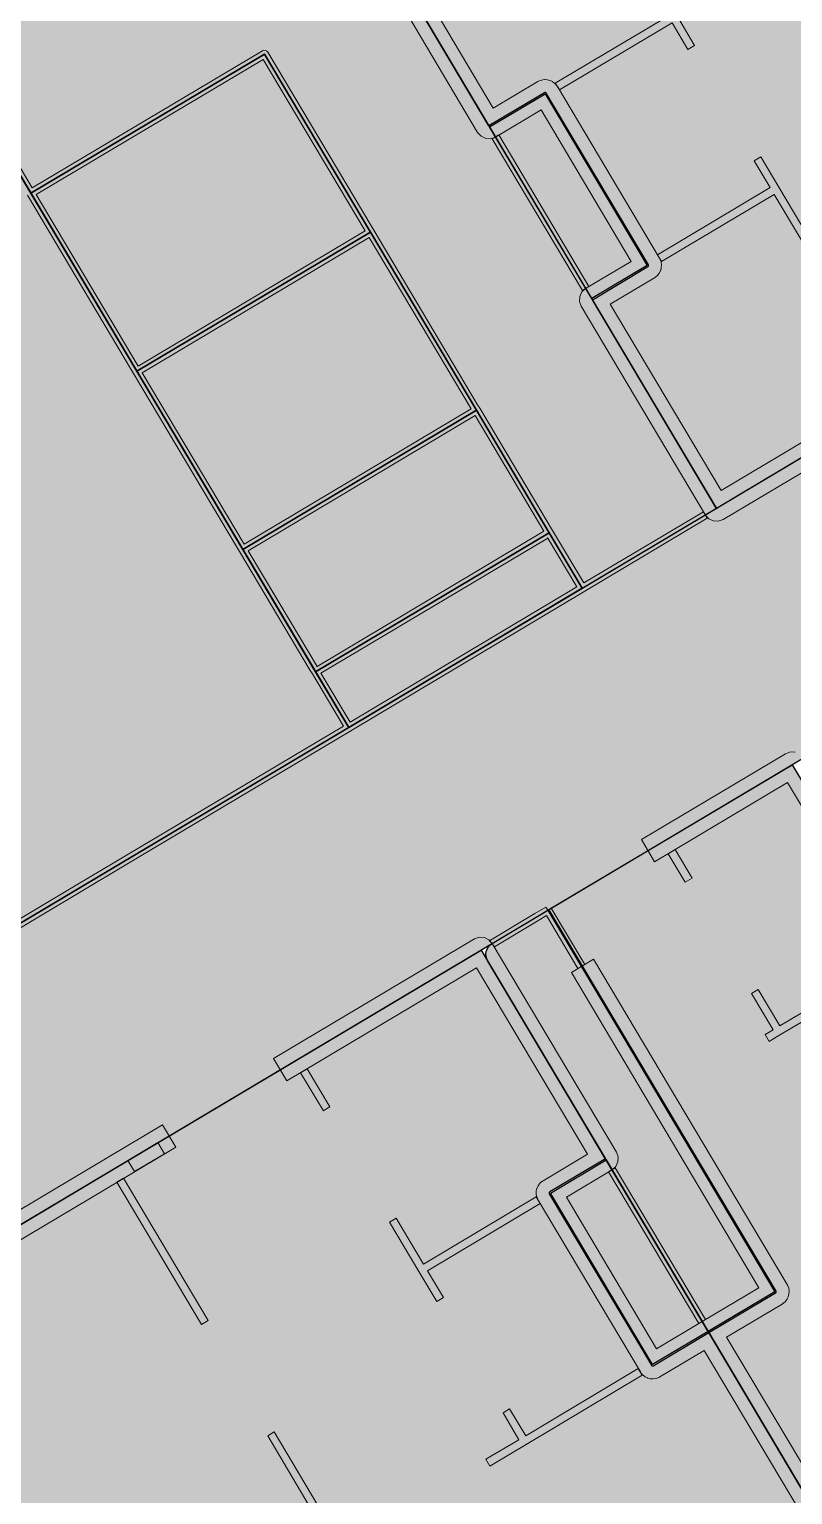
# Model space of a CAD drawing. Header units: millimetres. Extents: x 0 to 312583, y -208103 to 25097.
# Drawn here: x 103178 to 109076, y -86336 to -75022 of the extents above; entities that cross this region are included whole.
import ezdxf

# ---------------------------------------------------------------- set-up
doc = ezdxf.new("R2010")
doc.units = ezdxf.units.MM
doc.linetypes.add('Solid', pattern=[0])
for name, color, linetype, lineweight in [('Inner Walls', 5, 'Solid', 0), ('One-Bedroom Apartment', 151, 'Solid', 25), ('Room Objects', 47, 'Solid', 15), ('Room Walls', 47, 'Solid', 35), ('Service Area', 252, 'Solid', 25), ('Studio Apartment', 151, 'Solid', 25)]:
    doc.layers.add(name, color=color, linetype=linetype, lineweight=lineweight)

msp = doc.modelspace()

# ---------------------------------------------------------------- hatches: boundary and pattern name
at = {"layer": 'One-Bedroom Apartment', "linetype": 'Solid', "lineweight": 25}
for points in [[(104980, -72831), (107821, -71140), (110662, -69448), (114169, -75339), (114168, -75339), (111328, -77030), (108487, -78721), (107528, -77110), (107957, -76854), (107959, -76853), (107960, -76852), (107961, -76850), (107962, -76848), (107962, -76846), (107962, -76844), (107962, -76842), (107961, -76841), (107172, -75515), (107171, -75514), (107169, -75513), (107167, -75512), (107166, -75511), (107164, -75511), (107162, -75511), (107160, -75511), (107158, -75512), (106728, -75768)], [(100988, -85514), (103828, -83823), (106669, -82131), (107629, -83742), (107199, -83998), (107197, -83999), (107196, -84001), (107195, -84003), (107194, -84004), (107194, -84006), (107194, -84008), (107195, -84010), (107195, -84012), (107984, -85337), (107986, -85339), (107987, -85340), (107989, -85341), (107991, -85342), (107993, -85342), (107994, -85342), (107996, -85341), (107998, -85341), (108428, -85085), (108428, -85085), (110176, -88021), (107335, -89713), (104494, -91404)]]:
    msp.add_hatch(color=250, dxfattribs=at).paths.add_polyline_path(points, flags=0)
at = {"layer": 'Room Objects', "linetype": 'Solid', "lineweight": 0}
msp.add_hatch(color=5, dxfattribs=at).paths.add_polyline_path([(103991, -83842), (103940, -83756), (103940, -83756), (104172, -83618), (104223, -83704), (104223, -83704)], flags=0)
at = {"layer": 'Service Area', "linetype": 'Solid', "lineweight": 25}
for points in [[(102139, -74523), (102139, -74523), (104980, -72831), (108487, -78721), (108487, -78721), (105646, -80413), (107450, -79338), (107195, -78909), (106632, -77964), (105813, -76589), (104995, -75214), (103191, -76288)], [(99035, -76371), (99298, -76214), (102139, -74523), (105646, -80413), (102805, -82104), (102542, -82261)], [(103191, -76288), (104995, -75214), (105813, -76589), (104009, -77663)], [(114168, -75339), (115191, -77058), (98148, -87205), (97124, -85486)], [(107952, -76846), (107523, -77102), (106734, -75776), (107163, -75521)], [(104009, -77663), (105813, -76589), (106632, -77964), (104828, -79038)], [(104828, -79038), (106632, -77964), (107195, -78909), (105390, -79983)], [(105390, -79983), (107195, -78909), (107450, -79338), (105646, -80413)], [(107185, -81824), (108938, -84769), (108423, -85076), (106720, -82217), (106712, -82199), (106707, -82180), (106706, -82161), (106709, -82141), (106716, -82123), (106726, -82106), (106739, -82092), (106755, -82080)], [(107993, -85332), (107204, -84007), (107634, -83751), (108423, -85076)]]:
    msp.add_hatch(color=254, dxfattribs=at).paths.add_polyline_path(points, flags=0)
at = {"layer": 'Studio Apartment', "linetype": 'Solid', "lineweight": 25}
msp.add_hatch(color=252, dxfattribs=at).paths.add_polyline_path([(107193, -81819), (109072, -80701), (109949, -82173), (109950, -82175), (109951, -82176), (109953, -82177), (109955, -82178), (109957, -82178), (109959, -82178), (109961, -82178), (109962, -82177), (110392, -81921), (113017, -86330), (113017, -86330), (110176, -88021), (108428, -85085), (108943, -84778), (108945, -84777), (108946, -84775), (108947, -84774), (108948, -84772), (108948, -84770), (108948, -84768), (108948, -84766), (108947, -84764)], flags=0)

# ---------------------------------------------------------------- linework, layer by layer
at = {"layer": 'Inner Walls', "color": 47, "linetype": 'Solid', "lineweight": 15}
for p, q in [((105194, -72995), (106763, -75631)), ((106642, -75819), (105022, -73097)), ((106763, -75631), (107107, -75426)), ((107107, -75426), (107116, -75421)), ((107116, -75421), (107117, -75421)), ((107117, -75421), (107136, -75414)), ((107136, -75414), (107138, -75414)), ((107138, -75414), (107157, -75411)), ((107157, -75411), (107159, -75411)), ((107159, -75411), (107179, -75412)), ((107179, -75412), (107181, -75412)), ((107181, -75412), (107200, -75417)), ((107200, -75417), (107201, -75417)), ((107201, -75417), (107219, -75426)), ((107219, -75426), (107221, -75427)), ((107221, -75427), (107236, -75439)), ((107236, -75439), (107238, -75440)), ((107238, -75440), (107251, -75455)), ((107251, -75455), (107252, -75456)), ((107252, -75456), (107258, -75464)), ((107258, -75464), (108047, -76790)), ((107132, -75644), (106779, -75854)), ((107829, -76814), (107132, -75644)), ((106669, -75848), (106642, -75819)), ((106704, -75865), (106669, -75848)), ((106743, -75867), (106704, -75865)), ((106779, -75854), (106743, -75867)), ((107476, -77024), (107829, -76814)), ((108047, -76790), (108051, -76798)), ((108051, -76798), (108052, -76800)), ((108052, -76800), (108059, -76818)), ((108059, -76818), (108059, -76820)), ((108033, -76921), (108018, -76934)), ((108034, -76919), (108033, -76921)), ((108046, -76903), (108034, -76919)), ((108047, -76902), (108046, -76903)), ((108055, -76884), (108047, -76902)), ((108056, -76882), (108055, -76884)), ((108061, -76863), (108056, -76882)), ((108059, -76820), (108062, -76840)), ((108062, -76842), (108061, -76861)), ((108061, -76861), (108061, -76863)), ((108062, -76840), (108062, -76842)), ((107448, -77050), (107476, -77024)), ((108008, -76940), (107665, -77145)), ((108017, -76935), (108008, -76940)), ((108018, -76934), (108017, -76935)), ((107429, -77125), (107431, -77086)), ((107442, -77161), (107429, -77125)), ((107431, -77086), (107448, -77050)), ((107665, -77145), (108522, -78584)), ((108401, -78773), (107442, -77161)), ((108522, -78584), (109988, -77711)), ((110090, -77883), (108538, -78807)), ((108427, -78802), (108401, -78773)), ((108462, -78818), (108427, -78802)), ((108501, -78820), (108462, -78818)), ((108538, -78807), (108501, -78820)), ((107907, -81278), (109021, -80615)), ((109021, -80615), (109058, -80602)), ((109058, -80602), (109096, -80604)), ((109037, -80838), (108009, -81450)), ((109863, -82224), (109037, -80838)), ((108009, -81450), (107907, -81278)), ((105066, -82969), (106618, -82045)), ((106618, -82045), (106655, -82032)), ((106655, -82032), (106694, -82034)), ((106694, -82034), (106729, -82051)), ((106729, -82051), (106755, -82080)), ((106755, -82080), (107714, -83691)), ((107366, -82304), (107538, -82202)), ((107538, -82202), (109033, -84713)), ((106634, -82268), (105168, -83141)), ((107491, -83708), (106634, -82268)), ((108815, -84738), (107366, -82304)), ((105168, -83141), (105066, -82969)), ((100936, -85428), (104207, -83481)), ((104207, -83481), (104309, -83653)), ((104309, -83653), (103880, -83909)), ((107148, -83912), (107491, -83708)), ((107714, -83691), (107727, -83728)), ((107680, -83828), (107328, -84038)), ((107709, -83802), (107680, -83828)), ((107725, -83767), (107709, -83802)), ((107727, -83728), (107725, -83767)), ((103880, -83909), (101125, -85549)), ((107110, -83949), (107122, -83933)), ((107122, -83933), (107123, -83932)), ((107123, -83932), (107138, -83919)), ((107138, -83919), (107140, -83918)), ((107140, -83918), (107148, -83912)), ((107094, -84011), (107095, -83991)), ((107094, -84013), (107094, -84011)), ((107097, -84032), (107094, -84013)), ((107095, -83989), (107100, -83970)), ((107095, -83991), (107095, -83989)), ((107098, -84034), (107097, -84032)), ((107104, -84053), (107098, -84034)), ((107100, -83970), (107101, -83969)), ((107101, -83969), (107109, -83951)), ((107105, -84054), (107104, -84053)), ((107109, -84063), (107105, -84054)), ((107109, -83951), (107110, -83949)), ((107328, -84038), (108024, -85209)), ((107899, -85388), (107109, -84063)), ((108377, -84999), (108815, -84738)), ((109033, -84713), (109037, -84722)), ((109037, -84722), (109038, -84724)), ((109038, -84724), (109045, -84742)), ((109019, -84844), (109004, -84857)), ((109020, -84843), (109019, -84844)), ((109032, -84827), (109020, -84843)), ((109033, -84825), (109032, -84827)), ((109041, -84808), (109033, -84825)), ((109042, -84806), (109041, -84808)), ((109047, -84787), (109042, -84806)), ((109045, -84742), (109045, -84744)), ((109045, -84744), (109048, -84763)), ((109048, -84765), (109047, -84785)), ((109047, -84785), (109047, -84787)), ((109048, -84763), (109048, -84765)), ((108994, -84864), (108565, -85120)), ((109003, -84858), (108994, -84864)), ((109004, -84857), (109003, -84858)), ((108024, -85209), (108377, -84999)), ((108565, -85120), (110134, -87755)), ((108393, -85222), (108049, -85427)), ((109962, -87858), (108393, -85222)), ((107904, -85397), (107899, -85388)), ((107905, -85398), (107904, -85397)), ((107918, -85413), (107905, -85398)), ((107920, -85414), (107918, -85413)), ((107935, -85426), (107920, -85414)), ((107937, -85427), (107935, -85426)), ((107955, -85435), (107937, -85427)), ((107957, -85436), (107955, -85435)), ((107976, -85441), (107957, -85436)), ((107978, -85441), (107976, -85441)), ((107997, -85442), (107978, -85441)), ((107999, -85442), (107997, -85442)), ((108019, -85439), (107999, -85442)), ((108020, -85439), (108019, -85439)), ((108039, -85432), (108020, -85439)), ((108041, -85431), (108039, -85432)), ((108049, -85427), (108041, -85431))]:
    msp.add_line(p, q, dxfattribs=at)
msp.add_point((108377, -84999), dxfattribs=at)
msp.add_point((108377, -84999), dxfattribs=at)
at = {"layer": 'One-Bedroom Apartment', "color": 250, "linetype": 'Solid', "lineweight": 25}
for p, q in [((106728, -75768), (104980, -72831)), ((107158, -75512), (106728, -75768)), ((107160, -75511), (107158, -75512)), ((107162, -75511), (107160, -75511)), ((107164, -75511), (107162, -75511)), ((107166, -75511), (107164, -75511)), ((107167, -75512), (107166, -75511)), ((107169, -75513), (107167, -75512)), ((107171, -75514), (107169, -75513)), ((107172, -75515), (107171, -75514)), ((107961, -76841), (107172, -75515)), ((107528, -77110), (107957, -76854)), ((107957, -76854), (107959, -76853)), ((107959, -76853), (107960, -76852)), ((107960, -76852), (107961, -76850)), ((107962, -76842), (107961, -76841)), ((107961, -76850), (107962, -76848)), ((107962, -76844), (107962, -76842)), ((107962, -76846), (107962, -76844)), ((107962, -76848), (107962, -76846)), ((111328, -77030), (108487, -78721)), ((108487, -78721), (107528, -77110)), ((103828, -83823), (106669, -82131)), ((106669, -82131), (107629, -83742)), ((100988, -85514), (103828, -83823)), ((107629, -83742), (107199, -83998)), ((107195, -84003), (107194, -84004)), ((107194, -84004), (107194, -84006)), ((107194, -84006), (107194, -84008)), ((107194, -84008), (107195, -84010)), ((107196, -84001), (107195, -84003)), ((107195, -84010), (107195, -84012)), ((107195, -84012), (107984, -85337)), ((107197, -83999), (107196, -84001)), ((107199, -83998), (107197, -83999)), ((107998, -85341), (108428, -85085)), ((108428, -85085), (110176, -88021)), ((107984, -85337), (107986, -85339)), ((107986, -85339), (107987, -85340)), ((107987, -85340), (107989, -85341)), ((107989, -85341), (107991, -85342)), ((107991, -85342), (107993, -85342)), ((107993, -85342), (107994, -85342)), ((107994, -85342), (107996, -85341)), ((107996, -85341), (107998, -85341))]:
    msp.add_line(p, q, dxfattribs=at)
msp.add_point((108428, -85085), dxfattribs=at)
at = {"layer": 'Room Objects', "color": 0, "linetype": 'Solid', "lineweight": 0}
for p, q in [((103940, -83756), (104172, -83618)), ((104223, -83704), (103991, -83842)), ((104172, -83618), (104223, -83704)), ((103991, -83842), (103940, -83756))]:
    msp.add_line(p, q, dxfattribs=at)
for p in [(104223, -83704), (103940, -83756)]:
    msp.add_point(p, dxfattribs=at)
at = {"layer": 'Room Walls', "color": 47, "linetype": 'Solid', "lineweight": 9}
for p, q in [((102293, -74722), (103201, -76247)), ((107242, -75438), (108139, -74905)), ((108144, -74972), (107273, -75490)), ((108267, -75179), (108144, -74972)), ((108195, -74941), (108318, -75148)), ((103201, -76247), (104980, -75188)), ((104980, -75188), (104991, -75184)), ((104991, -75184), (105002, -75185)), ((105002, -75185), (105013, -75190)), ((105013, -75190), (105021, -75199)), ((105021, -75199), (105824, -76548)), ((108318, -75148), (108267, -75179)), ((104984, -75255), (103232, -76299)), ((105772, -76578), (104984, -75255)), ((107273, -75490), (107242, -75438)), ((106754, -75869), (106805, -75838)), ((107451, -77040), (106754, -75869)), ((106805, -75838), (107502, -77009)), ((108778, -76038), (108830, -76008)), ((108830, -76008), (108969, -76241)), ((108902, -76245), (108778, -76038)), ((108031, -76764), (108902, -76245)), ((108969, -76241), (109195, -76621)), ((103968, -77653), (103165, -76304)), ((103232, -76299), (104019, -77622)), ((108933, -76297), (108062, -76815)), ((109143, -76651), (108933, -76297)), ((104019, -77622), (105772, -76578)), ((105824, -76548), (105839, -76574)), ((105839, -76574), (106642, -77923)), ((105803, -76630), (104050, -77674)), ((106591, -77953), (105803, -76630)), ((108047, -76790), (108031, -76764)), ((108062, -76815), (108047, -76790)), ((107502, -77009), (107451, -77040)), ((103983, -77679), (103968, -77653)), ((104386, -78355), (103983, -77679)), ((104050, -77674), (104838, -78997)), ((106642, -77923), (106658, -77948)), ((106658, -77948), (107220, -78893)), ((104838, -78997), (106591, -77953)), ((106622, -78005), (104869, -79048)), ((107154, -78898), (106622, -78005)), ((104786, -79028), (104386, -78355)), ((108416, -78798), (105687, -80423)), ((107461, -79297), (108386, -78747)), ((108386, -78747), (108416, -78798)), ((105401, -79942), (107154, -78898)), ((107184, -78950), (105431, -79994)), ((107409, -79328), (107184, -78950)), ((107220, -78893), (107461, -79297)), ((104802, -79053), (104786, -79028)), ((105349, -79973), (104802, -79053)), ((104869, -79048), (105193, -79593)), ((105657, -80372), (107409, -79328)), ((105193, -79593), (105401, -79942)), ((105365, -79999), (105349, -79973)), ((105605, -80402), (105365, -79999)), ((105431, -79994), (105657, -80372)), ((103541, -81631), (105605, -80402)), ((105687, -80423), (105661, -80439)), ((105661, -80439), (103920, -81475)), ((108115, -81387), (108167, -81356)), ((108246, -81608), (108115, -81387)), ((108167, -81356), (108298, -81577)), ((103920, -81475), (102821, -82130)), ((102553, -82220), (103541, -81631)), ((108298, -81577), (108246, -81608)), ((106740, -82054), (107084, -81850)), ((107114, -81901), (106771, -82106)), ((107084, -81850), (107169, -81799)), ((107174, -81865), (107114, -81901)), ((107169, -81799), (107185, -81824)), ((107417, -82274), (107174, -81865)), ((107185, -81824), (107211, -81809)), ((107211, -81809), (107469, -82243)), ((106734, -82059), (106740, -82054)), ((106755, -82080), (106734, -82059)), ((106763, -82093), (106755, -82080)), ((106771, -82106), (106763, -82093)), ((107469, -82243), (107417, -82274)), ((108977, -82717), (109847, -82199)), ((109878, -82250), (108982, -82784)), ((108758, -82467), (108810, -82436)), ((108925, -82748), (108758, -82467)), ((108810, -82436), (108977, -82717)), ((108863, -82784), (108925, -82748)), ((108894, -82836), (108863, -82784)), ((108956, -82799), (108894, -82836)), ((108982, -82784), (108956, -82799)), ((105274, -83078), (105326, -83048)), ((105450, -83373), (105274, -83078)), ((105326, -83048), (105501, -83342)), ((105475, -83357), (105450, -83373)), ((105501, -83342), (105475, -83357)), ((107654, -83844), (107705, -83813)), ((107705, -83813), (108402, -84984)), ((103854, -83924), (103905, -83893)), ((104508, -85023), (103854, -83924)), ((103905, -83893), (104560, -84992)), ((108351, -85014), (107654, -83844)), ((106224, -84556), (107094, -84037)), ((107094, -84037), (107125, -84089)), ((107125, -84089), (106254, -84607)), ((105961, -84232), (106013, -84201)), ((106187, -84612), (105961, -84232)), ((106013, -84201), (106224, -84556)), ((106326, -84845), (106187, -84612)), ((106254, -84607), (106378, -84814)), ((106378, -84814), (106326, -84845)), ((104560, -84992), (104508, -85023)), ((108402, -84984), (108351, -85014)), ((107013, -85881), (107883, -85363)), ((107914, -85414), (107018, -85948)), ((107883, -85363), (107914, -85414)), ((106838, -85704), (106889, -85674)), ((106961, -85912), (106838, -85704)), ((106889, -85674), (107013, -85881)), ((105020, -85882), (105071, -85851)), ((105071, -85851), (105592, -86727)), ((105556, -86783), (105020, -85882)), ((106706, -86063), (106961, -85912)), ((107018, -85948), (106737, -86115)), ((106737, -86115), (106706, -86063))]:
    msp.add_line(p, q, dxfattribs=at)
for p in [(107184, -78950), (105401, -79942), (105661, -80439), (105661, -80439), (107018, -85948)]:
    msp.add_point(p, dxfattribs=at)
at = {"layer": 'Service Area', "color": 254, "linetype": 'Solid', "lineweight": 25}
for p, q in [((104980, -72831), (108487, -78721)), ((102139, -74523), (105646, -80413)), ((103191, -76288), (102139, -74523)), ((104995, -75214), (103191, -76288)), ((103191, -76288), (104995, -75214)), ((105813, -76589), (104995, -75214)), ((104995, -75214), (105813, -76589)), ((97124, -85486), (114168, -75339)), ((106734, -75776), (107163, -75521)), ((107163, -75521), (107952, -76846)), ((107523, -77102), (106734, -75776)), ((104009, -77663), (103191, -76288)), ((104009, -77663), (105813, -76589)), ((105813, -76589), (104009, -77663)), ((106632, -77964), (105813, -76589)), ((105813, -76589), (106632, -77964)), ((107952, -76846), (107523, -77102)), ((115191, -77058), (98148, -87205)), ((104828, -79038), (104009, -77663)), ((104828, -79038), (106632, -77964)), ((106632, -77964), (104828, -79038)), ((107195, -78909), (106632, -77964)), ((106632, -77964), (107195, -78909)), ((108487, -78721), (105646, -80413)), ((105390, -79983), (107195, -78909)), ((107195, -78909), (105390, -79983)), ((107450, -79338), (107195, -78909)), ((107195, -78909), (107450, -79338)), ((105390, -79983), (104828, -79038)), ((105646, -80413), (107450, -79338)), ((107450, -79338), (105646, -80413)), ((105646, -80413), (105390, -79983)), ((105646, -80413), (102805, -82104)), ((106755, -82080), (107185, -81824)), ((107185, -81824), (108938, -84769)), ((106709, -82141), (106716, -82123)), ((106716, -82123), (106726, -82106)), ((106726, -82106), (106739, -82092)), ((106739, -82092), (106755, -82080)), ((106706, -82161), (106709, -82141)), ((106707, -82180), (106706, -82161)), ((106712, -82199), (106707, -82180)), ((106720, -82217), (106712, -82199)), ((108423, -85076), (106720, -82217)), ((107204, -84007), (107634, -83751)), ((107634, -83751), (108423, -85076)), ((107993, -85332), (107204, -84007)), ((108938, -84769), (108423, -85076)), ((108423, -85076), (107993, -85332))]:
    msp.add_line(p, q, dxfattribs=at)
msp.add_point((108487, -78721), dxfattribs=at)
at = {"layer": 'Studio Apartment', "color": 252, "linetype": 'Solid', "lineweight": 25}
for p, q in [((107193, -81819), (109072, -80701)), ((109072, -80701), (109949, -82173)), ((108947, -84764), (107193, -81819)), ((108428, -85085), (108943, -84778)), ((108943, -84778), (108945, -84777)), ((108945, -84777), (108946, -84775)), ((108946, -84775), (108947, -84774)), ((108948, -84766), (108947, -84764)), ((108947, -84774), (108948, -84772)), ((108948, -84768), (108948, -84766)), ((108948, -84770), (108948, -84768)), ((108948, -84772), (108948, -84770)), ((110176, -88021), (108428, -85085))]:
    msp.add_line(p, q, dxfattribs=at)

doc.saveas('drawing.dxf')
